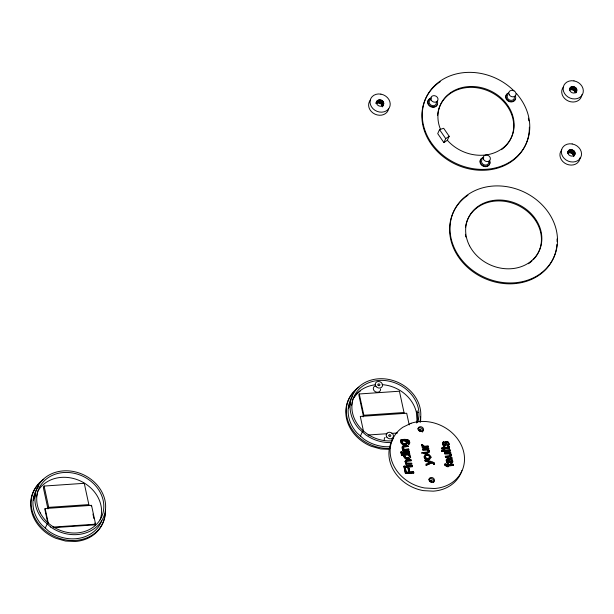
<?xml version="1.0" encoding="UTF-8"?>
<svg xmlns="http://www.w3.org/2000/svg" width="614" height="614" viewBox="0 0 614 614"><rect width="100%" height="100%" fill="white"/><g stroke="black" fill="none" stroke-linecap="round" stroke-linejoin="round"><path stroke-width="0.92" d="M433.392 463.255L431.895 462.826L426.101 465.312L431.941 462.718L433.392 463.255L433.53 464.291L434.459 464.23C435.917 460.707 414.734 458.658 430.637 461.49M449.011 444.759C449.118 445.879 448.627 441.343 449.072 444.152M445.173 443.446L444.973 444.812L445.25 442.587M448.097 444.452L447.675 442.686L446.823 442.349L446.248 442.817L446.501 442.448M446.086 444.39L446.186 443.523M452.748 461.682L452.541 460.584L452.748 461.198M424.113 456.662L424.174 457.184L424.98 454.851L428.127 454.375L424.98 454.851M407.228 443.201C407.312 444.444 407.021 440.537 407.266 442.233M428.741 454.537C432.947 461.191 431.158 454.997 428.073 454.483M446.14 444.283L445.488 445.956L444.06 446.063C442.011 445.02 441.696 442.164 443.983 441.796L444.122 442.786L443.983 441.796M401.832 441.857L402.807 440.867L402.185 441.236M429.808 457.238L428.772 455.504L426.231 455.396L425.026 456.701L425.295 455.987M446.132 443.63L446.301 442.702M406.399 442.602L405.601 441.044L403.713 440.806M409.507 456.916C400.267 461.168 407.266 449.816 409.507 456.686M405.04 461.521C404.342 462.618 406.499 459.149 405.708 460.293M410.459 456.977C411.81 460.185 407.266 450.538 410.467 456.409M428.488 451.451L428.088 450.223L427.267 449.763L422.8 449.978L427.214 449.87L428.534 451.344M450.407 455.266L450.461 455.158M402.976 447.683L403.459 448.872L402.976 447.683L403.421 446.931L408.103 446.462L403.421 446.931M406.031 461.874C404.626 460.393 417.735 460.492 406.852 460.991M447.03 460.032L446.946 460.462L447.33 459.648C449.179 459.917 450.722 465.581 452.51 462.495M34.215 496.596L33.425 500.111L35.136 494.608L34.215 496.596L35.098 496.841M36.51 496.872L36.901 495.114M37.086 494.316L37.446 492.712M349.389 404.503L348.599 408.018L350.302 402.523L349.389 404.503L350.264 404.756M351.484 405.662L351.876 403.905M352.075 403.022L352.436 401.426M416.422 422.885L416.983 420.383L416.392 412.485A34.384 29.349 24.8 0 0 382.123 384.633M416.86 422.793L417.796 418.618L417.221 410.82L416.399 412.585L418.203 412.462M420.321 422.302L420.613 420.981A38.114 32.534 24.8 0 0 420.605 416.622M376.681 101.64C375.07 105.976 383.098 108.463 383.758 103.674C383.911 99.077 376.451 98.401 375.968 103.183M576.676 91.256C578.096 87.357 571.488 84.563 569.784 88.401C568.364 92.292 574.973 95.086 576.676 91.256L575.963 92.798M574.881 154.314C576.3 150.422 569.692 147.629 567.996 151.466C566.576 155.357 573.184 158.151 574.881 154.314L574.167 155.864M403.958 456.263C404.196 454.467 403.92 458.159 404.004 456.156M409.807 442.786L408.77 444.283L408.348 444.382L408.195 443.323L408.348 444.382M445.204 442.694C444.973 440.998 448.55 441.005 448.78 443.147M452.625 462.327L452.771 461.912M449.532 448.066L444.49 448.796L444.651 449.548L443.822 449.601L443.715 448.742L441.973 448.964L443.715 448.742M449.955 461.421C448.826 457.852 449.479 462.872 451.428 462.112C454.145 459.94 444.766 457.315 451.666 460.554M430.713 457.798C430.529 460.063 424.673 460.515 424.22 457.077M408.709 443.124L408.886 441.988L408.164 440.829L405.931 440.691L407.051 440.545M406.407 442.771L406.046 443.354M44.108 486.058L43.364 487.669L47.946 508.96L48.69 507.356L44.108 486.058L84.264 483.31L88.846 504.601L88.408 505.552M53.61 527.687L95.277 524.832L95.584 524.172L91.532 505.337L45.129 508.515L44.822 509.175L47.715 522.629M45.252 528.101L47.194 523.911M91.225 505.997L91.532 505.337M376.037 103.236L377.103 100.919M377.733 100.351L376.305 103.436C378.708 101.847 382.476 103.835 382.33 106.759L383.758 103.674M377.096 103.045L378.523 99.959M377.994 102.876L379.421 99.79M378.938 102.922L380.365 99.836M379.874 103.19L381.302 100.105M380.726 103.659L382.154 100.573M381.44 104.303L382.86 101.21M381.962 105.063L383.389 101.978M382.269 105.907L383.696 102.822M382.499 106.805L383.566 104.487M439.547 129.638L437.713 133.606L443.891 142.594L447.345 140.261L449.179 136.293L443.661 128.272L439.547 129.638L445.726 138.626L443.891 142.594M403.575 413.46L404.012 412.508L399.43 391.218L359.274 393.973L358.837 394.917L363.419 416.215M363.112 416.875L363.856 415.264L359.274 393.973M360.426 436.009L362.36 431.819M401.525 440.952L400.765 441.005C399.821 438.772 409.707 438.404 409.684 442.065M400.765 441.005L400.627 440.031M400.965 442.702C408.755 448.435 398.018 443.062 401.579 440.844M401.986 442.917C409.906 444.605 401.556 444.713 401.84 442.042M404.472 440.699L406.414 442.18M402.6 446.209C401.733 446.416 406.959 444.95 407.903 445.511L408.057 446.57M402.27 448.274C401.195 447.107 404.833 451.098 402.492 448.842M403.214 445.887L407.903 445.511M400.819 452.134L402.024 451.95L402.178 453.009L401.019 453.086L400.819 452.134L402.024 451.95M406.453 440.86L406.767 441.312L405.984 440.576M401.019 453.086L400.865 452.027M403.482 449.509L402.577 449.678L403.436 449.625M569.493 89.23L570.206 87.679M405.432 444.713L406.092 444.436L404.695 444.812M402.769 450.569L408.878 450.047L402.769 450.569L402.623 449.571M570.836 87.111L569.408 90.197C571.573 88.8 574.796 90.181 575.372 92.668L576.799 89.583M401.341 454.36L409.684 453.792L401.341 454.36L401.487 455.365L404.595 455.051L401.487 455.365M407.757 440.637L408.886 441.988M403.835 449.172L404.572 449.318L403.505 448.765M570.199 89.813L571.626 86.727M403.152 451.873L409.177 451.459L403.152 451.873L403.306 452.932L409.384 452.411L403.306 452.932M408.648 440.161L406.092 439.762L400.581 440.146M571.097 89.636L572.524 86.551M409.085 440.729L409.753 442.901M572.048 89.682L573.476 86.597M408.77 444.283L409.116 444.122M572.977 89.951L574.405 86.866M404.189 457.392C408.978 460.262 404.626 459.149 404.058 456.747M404.826 456.309L406.115 457.783L408.448 457.775M573.829 90.419L575.257 87.334M404.519 449.433L408.678 449.11L405.447 449.44M406.307 454.92L408.249 455.104L409.408 455.872M574.543 91.064L575.97 87.979M575.072 91.831L576.492 88.738M575.794 92.752L576.861 90.435M408.456 458.934C404.994 459.326 410.674 458.42 409.077 458.658M403.874 466.333L405.079 466.141L405.232 467.2L404.081 467.277L403.874 466.333L405.079 466.141M405.547 463.033L406.491 463.816L405.156 461.958M404.081 467.277L403.92 466.218M411.733 463.301C406.353 463.7 402.331 462.741 411.733 463.301L411.879 464.345L405.823 464.76L405.677 463.762L406.537 463.708M405.424 473.555L413.79 472.872L405.424 473.555L404.342 468.152L405.355 468.083L406.222 472.45L408.801 472.166L406.276 472.343M406.222 472.45L405.355 468.083M406.207 466.064L412.24 465.65L406.207 466.064L406.361 467.124L412.439 466.602L406.361 467.124M406.222 460.193L410.958 459.702L407.021 460.078M407.995 468.421L408.985 468.359L407.995 468.421L408.747 472.281M421.641 444.751L422.754 444.989L421.641 444.751C422.731 447.368 423.399 446.271 421.626 445.165M409.791 472.097L413.567 471.844L409.738 472.212L408.985 468.359M423.184 446.493L422.087 446.67L423.138 446.601M428.188 446.102L424.65 446.447L422.962 445.71L424.704 446.34L428.188 446.102L428.342 447.145L422.279 447.56L422.14 446.562M422.279 447.56L428.342 447.145M422.647 448.934L428.71 448.519L422.647 448.934L422.8 449.978M428.311 451.935C413.805 453.324 426.316 453.777 428.488 451.605M429.439 451.129L428.004 449.456L429.439 451.129L429.194 452.633L423.56 453.523L427.735 453.132M424.351 457.752L426.101 459.203L429.324 459.326M425.065 457.154L426.945 458.474L429.432 458.006L427.851 458.62L426.047 458.351L425.072 456.586M426.231 455.396L428.718 455.619L429.67 456.302M567.704 152.287L568.418 150.745M425.226 461.26L430.537 462.311L425.226 461.26L425.057 460.116M569.04 150.177L567.62 153.262C570.022 151.673 573.783 153.661 573.645 156.585M568.41 152.878L569.83 149.793M569.308 152.702L570.736 149.616M570.252 152.748L571.68 149.662M571.189 153.016L572.609 149.931M572.041 153.485L573.461 150.399M572.755 154.129L574.174 151.044M573.276 154.889L574.704 151.804M573.583 155.733L575.011 152.648M573.998 155.818L575.065 153.5M442.963 442.203L443.93 441.903M434.351 463.171L433.707 462.434M442.494 444.183L444.06 446.063M433.53 464.291L434.459 464.23M443.807 442.878L444.175 442.679M443.385 444.198L444.751 445.104L443.538 444.659L443.592 442.94M441.819 447.913L443.508 447.798L441.819 447.913L441.973 448.964M443.316 446.908L444.152 446.854L443.316 446.908L443.454 447.905M441.75 450.599L450.116 449.916L450.262 450.96L441.95 451.528L441.75 450.599L450.116 449.916M445.81 441.619L447.238 441.627L448.619 442.579M441.95 451.528L441.804 450.484M449.601 447.867L449.379 446.493C448.711 447.353 444.444 449.555 444.152 446.854M443.822 449.601L444.705 449.44L444.544 448.688L449.456 448.113M446.777 442.456L447.291 442.418M447.675 442.686L447.245 442.525M447.299 446.14C446.248 444.283 448.458 446.762 447.775 445.956M447.836 444.958L448.059 444.62M444.574 452.748L450.638 452.334L444.574 452.748L444.728 453.8L449.655 453.769L450.377 454.951M444.728 453.8L449.141 453.692M448.573 446.547L449.379 446.493M448.573 446.839L448.496 447.514M450.031 455.918L445.28 456.386L449.717 456.041L450.415 455.427M445.488 457.338L450.346 456.839L445.488 457.338L445.334 456.271M450.262 450.96L442.003 451.42M444.643 464.146L445.572 464.084L444.643 464.146C443.799 466.348 450.791 467.231 444.782 465.082M449.655 453.769L450.269 454.398M449.878 453.378L450.822 453.216L449.878 453.378L451.313 455.058L449.932 453.27M447.33 459.648L448.55 459.978M448.604 463.079L448.412 462.204C446.624 461.314 446.731 461.076 448.466 462.096L448.65 462.971L448.074 463.063L446.424 461.851L446.432 459.049L450.883 458.397M445.603 464.291L445.572 464.084M447.222 464.905L445.71 464.859L447.222 464.905L447.023 463.984L447.821 463.931C447.675 467.308 460.247 462.749 448.028 464.859M446.9 462.519L446.102 460.055M447.169 465.021L447.023 463.984M447.614 462.964L448.65 462.971M447.974 464.975L447.821 463.931M447.337 458.742L450.829 458.504L451.067 457.752L451.82 457.706L452.058 458.765L451.259 459.379L452.142 460.147L451.259 459.379M451.167 458.059L451.129 457.921M448.343 466.671L448.174 465.896L453.454 465.427L448.228 465.788C449.072 466.97 446.984 467.116 447.422 465.842M451.973 458.029L451.82 457.706M450.108 461.835L451.681 461.866M449.87 462.795L449.08 461.452M451.789 459.18L451.313 459.264M450.507 463.117L452.234 462.841M429.808 457.468L429.378 458.121M402.316 446.386L402.047 447.875M407.143 443.492L406.046 444.544M448.949 445.05L448.097 445.925M444.751 445.104L445.027 444.705M404.073 455.765L404.595 455.051M410.259 457.699L409.515 458.52M448.68 447.245L444.336 447.736M445.726 138.626L449.179 136.293M405.455 443.684L405.839 443.431M450.292 456.946L451.121 456.448L451.367 454.951M430.537 462.311L425.924 464.138L426.101 465.312M408.141 443.431L408.533 443.201M447.107 445.242L447.591 445.02M408.402 444.275L408.817 444.175M402.753 440.975L403.766 440.691M405.486 444.605L403.966 444.812M363.856 415.264L404.012 412.508M368.139 435.004L387.081 433.707M391.816 433.384L397.496 432.993M401.072 452.978L402.224 452.894M408.97 454.797L409.814 454.744L409.684 453.792M451.014 457.867L451.766 457.814M446.969 464.092L447.775 464.038M404.127 467.17L405.286 467.093M404.288 468.259L405.309 468.19M447.591 466.617L448.389 466.563M48.69 507.356L88.846 504.601M52.973 527.096L95.584 524.172M427.95 449.563L428.848 449.509L428.71 448.519M388.462 449.333L380.626 448.957L371.102 446.24A38.114 32.534 24.8 0 1 353.725 392.185M406.522 458.957L407.189 458.919M432.601 462.165L433.661 462.549M447.268 462.672L447.66 462.856M405.931 440.691L406.407 440.967M449.041 459.472L449.287 460.009M452.196 460.039L452.487 460.7M406.821 441.205L407.036 441.765M422.962 445.71L422.754 444.989M445.626 464.414L445.71 464.859M406.107 462.073L406.245 462.718M450.638 452.334L450.776 453.332M453.255 464.506L453.401 465.542M444.099 446.961L444.29 447.852M447.368 465.949L447.537 466.724M423.407 452.457L423.56 453.523M409.208 424.911L406.698 413.245L360.295 416.43L363.58 431.68M408.678 449.11L408.824 450.154M409.177 451.459L409.331 452.518M410.958 459.702L411.111 460.761M412.24 465.65L412.393 466.709M413.567 471.844L413.744 472.987M408.932 468.467L409.738 472.212M401.97 452.058L402.178 453.009M405.025 466.249L405.232 467.2M404.342 468.152L405.478 473.448M92.96 514.071L93.927 518.554M94.894 523.044L95.277 524.832M45.129 508.515L48.406 523.765M446.992 460.346L447.007 461.022M104.94 514.171A38.114 32.534 24.8 0 1 75.146 541.51L65.46 541.041L55.935 538.332A38.114 32.534 24.8 0 1 36.272 486.948M36.855 486.196A38.114 32.534 24.8 0 1 38.559 484.269M105.493 509.589A38.114 32.534 24.8 0 1 53.71 535.999A38.114 32.534 24.8 0 1 43.747 479.235M101.847 520.695A36.249 30.938 24.8 0 1 48.736 531.194L41.775 525.001A36.249 30.938 24.8 0 1 38.874 486.165M37.431 491.914A34.384 29.349 24.8 0 1 79.835 480.716A34.384 29.349 24.8 0 1 100.113 519.858M392.047 440.852A34.384 29.349 24.8 0 1 351.906 408.302A34.384 29.349 24.8 0 1 389.192 381.171A34.384 29.349 24.8 0 1 417.796 422.11M352.467 400.021A34.384 29.349 24.8 0 1 374.993 384.817M391.502 442.548A36.249 30.938 24.8 0 1 365.837 434.919L358.883 428.718A36.249 30.938 24.8 0 1 376.958 378.945A36.249 30.938 24.8 0 1 419.807 421.864M390.466 446.677A36.249 30.938 24.8 0 1 363.902 439.11L356.949 432.908A36.249 30.938 24.8 0 1 352.451 396.268M380.596 389.03A3.745 3.193 24.8 0 1 375.461 391.793A3.745 3.193 24.8 0 1 374.824 386.076M384.471 440.522A3.745 3.193 24.8 0 1 385.055 437.352M391.525 439.793A3.745 3.193 24.8 0 1 391.494 440.645M389.959 448.374A38.114 32.534 24.8 0 1 349.98 425.648A38.114 32.534 24.8 0 1 358.921 387.15M353.572 398.156A34.384 29.349 24.8 0 1 360.303 391.026M430.145 481.146A1.028 0.875 24.8 0 1 431.749 482.289M417.835 428.902A2.794 2.387 24.8 0 1 421.795 428.38A2.794 2.387 24.8 0 1 422.332 432.079M428.887 479.473A2.794 2.387 24.8 0 1 432.647 479.089A2.794 2.387 24.8 0 1 433.53 482.55M419.017 430.575A1.028 0.875 24.8 0 1 420.874 431.258M461.912 470.562A38.114 32.534 24.8 0 1 433.192 491.162L423.506 490.64A38.114 32.534 24.8 0 1 393.582 437.959M388.67 108.67A10.346 8.834 24.8 0 1 374.977 114.158A10.346 8.834 24.8 0 1 370.342 100.159M581.872 94.663A10.346 8.834 24.8 0 1 568.487 101.103A10.346 8.834 24.8 0 1 563.452 86.927M489.757 161.966A5.035 4.298 24.8 0 1 486.633 166.547L485.528 166.67A5.035 4.298 24.8 0 1 480.685 164.007L480.232 163.017A5.035 4.298 24.8 0 1 481.744 158.535M482.688 158.074A5.035 4.298 24.8 0 1 483.763 157.836M516.481 93.558A55.076 47.009 24.8 0 1 487.662 169.18A55.076 47.009 24.8 0 1 424.404 101.87A55.076 47.009 24.8 0 1 513.926 90.841M437.268 104.633A5.035 4.298 24.8 0 1 429.424 105.938A5.035 4.298 24.8 0 1 430.322 98.724M437.252 101.164A5.035 4.298 24.8 0 1 434.466 106.759A5.035 4.298 24.8 0 1 428.065 103.229A5.035 4.298 24.8 0 1 431.596 98.04M436.331 102.2A3.73 3.185 24.8 0 1 431.581 105.401A3.73 3.185 24.8 0 1 430.36 99.729M507.41 93.835A5.035 4.298 24.8 0 0 507.041 100.189A5.035 4.298 24.8 0 0 514.187 100.926L514.862 100.174A5.035 4.298 24.8 0 0 515.307 99.284M508.561 92.929A5.035 4.298 24.8 0 0 506.872 99.322A5.035 4.298 24.8 0 0 514.386 100.481L515.062 99.737A5.035 4.298 24.8 0 0 515.292 95.815M514.363 96.851A3.73 3.185 24.8 0 1 510.08 100.212A3.73 3.185 24.8 0 1 507.77 94.947M437.598 115.363A39.05 33.325 24.8 0 1 492.067 92.745A39.05 33.325 24.8 0 1 501.438 149.686M529.36 127.228A55.076 47.009 24.8 0 1 453.592 163.324A55.076 47.009 24.8 0 1 440.23 81.662M528.347 118.157A55.076 47.009 24.8 0 1 528.846 120.858M440.622 129.669A39.05 33.325 24.8 0 1 477.231 86.881A39.05 33.325 24.8 0 1 510.464 139.232A39.05 33.325 24.8 0 1 447.345 140.261M489.627 160.515A5.035 4.298 24.8 0 1 487.362 165.957A5.035 4.298 24.8 0 1 480.892 163.562L480.432 162.58A5.035 4.298 24.8 0 1 482.896 157.629M488.698 161.551A3.73 3.185 24.8 0 1 484.415 164.913A3.73 3.185 24.8 0 1 482.105 159.655M556.967 244.349A55.076 47.009 24.8 0 1 479.511 275.909A55.076 47.009 24.8 0 1 467.96 195.206M557.036 238.953A55.076 47.009 24.8 0 1 557.09 241.67M465.512 227.157A39.05 33.325 24.8 0 1 517.963 205.36A39.05 33.325 24.8 0 1 533.244 259.73M531.954 260.973A39.05 33.325 24.8 0 1 528.431 263.744M465.78 236.981A39.05 33.325 24.8 0 1 465.397 234.279M580.084 157.729A10.346 8.834 24.8 0 1 566.699 164.168A10.346 8.834 24.8 0 1 561.656 149.993M411.027 423.276L402.93 427.206A38.114 32.534 24.8 0 0 392.054 461.759A38.114 32.534 24.8 0 0 424.727 487.992L434.42 488.514A38.114 32.534 24.8 0 0 462.603 448.274A38.114 32.534 24.8 0 0 411.027 423.276M573.96 80.879L571.327 80.733A10.346 8.834 24.8 0 0 564.558 93.528A10.346 8.834 24.8 0 0 581.059 96.39A10.346 8.834 24.8 0 0 576.546 81.639L573.96 80.879M380.857 94.119L378.224 93.965A10.346 8.834 24.8 0 0 371.455 106.759A10.346 8.834 24.8 0 0 387.956 109.63A10.346 8.834 24.8 0 0 383.435 94.871L380.857 94.119M572.171 143.945L569.539 143.799A10.346 8.834 24.8 0 0 562.769 156.593A10.346 8.834 24.8 0 0 579.271 159.456A10.346 8.834 24.8 0 0 574.75 144.704L572.171 143.945M50.67 527.012L43.717 520.81A36.249 30.938 24.8 0 1 60.295 471.23A36.249 30.938 24.8 0 1 105.24 511.293A36.249 30.938 24.8 0 1 50.67 527.012M40.194 512.828A34.384 29.349 24.8 0 0 98.202 522.43A34.384 29.349 24.8 0 0 72.391 472.949A34.384 29.349 24.8 0 0 40.194 512.828M377.994 385.078A1.028 0.875 24.8 0 0 379.728 385.369A1.028 0.875 24.8 0 0 378.961 383.896A1.028 0.875 24.8 0 0 377.994 385.078M375.929 386.375A3.745 3.193 24.8 0 0 382.23 386.482A3.745 3.193 24.8 0 0 378.523 381.478A3.745 3.193 24.8 0 0 375.929 386.375M386.858 437.137A3.745 3.193 24.8 0 0 393.16 437.245A3.745 3.193 24.8 0 0 389.453 432.248A3.745 3.193 24.8 0 0 386.858 437.137M388.923 435.84A1.028 0.875 24.8 0 0 390.657 436.132A1.028 0.875 24.8 0 0 389.89 434.658A1.028 0.875 24.8 0 0 388.923 435.84M418.525 430.26A2.794 2.387 24.8 0 0 423.238 430.491A2.794 2.387 24.8 0 0 420.605 426.684A2.794 2.387 24.8 0 0 418.525 430.26M419.408 430.591A1.028 0.875 24.8 0 0 421.135 430.805A1.028 0.875 24.8 0 0 420.298 429.355A1.028 0.875 24.8 0 0 419.408 430.591M429.309 480.808A2.794 2.387 24.8 0 0 434.037 481.453A2.794 2.387 24.8 0 0 431.803 477.477A2.794 2.387 24.8 0 0 429.309 480.808M430.307 481.315A1.028 0.875 24.8 0 0 432.041 481.599A1.028 0.875 24.8 0 0 431.274 480.125A1.028 0.875 24.8 0 0 430.307 481.315M431.12 99.998A3.73 3.185 24.8 0 0 437.414 101.057A3.73 3.185 24.8 0 0 434.628 95.692A3.73 3.185 24.8 0 0 431.12 99.998M509.159 94.648A3.73 3.185 24.8 0 0 515.445 95.707A3.73 3.185 24.8 0 0 512.667 90.342A3.73 3.185 24.8 0 0 509.159 94.648M483.494 159.356A3.73 3.185 24.8 0 0 489.78 160.415A3.73 3.185 24.8 0 0 487.002 155.043A3.73 3.185 24.8 0 0 483.494 159.356M469.556 245.784A39.05 33.325 24.8 0 0 535.4 256.875A39.05 33.325 24.8 0 0 506.289 200.624A39.05 33.325 24.8 0 0 469.556 245.784M455.511 250.443A55.076 47.009 24.8 0 0 548.402 266.092A55.076 47.009 24.8 0 0 507.333 186.748A55.076 47.009 24.8 0 0 455.511 250.443"/></g></svg>
